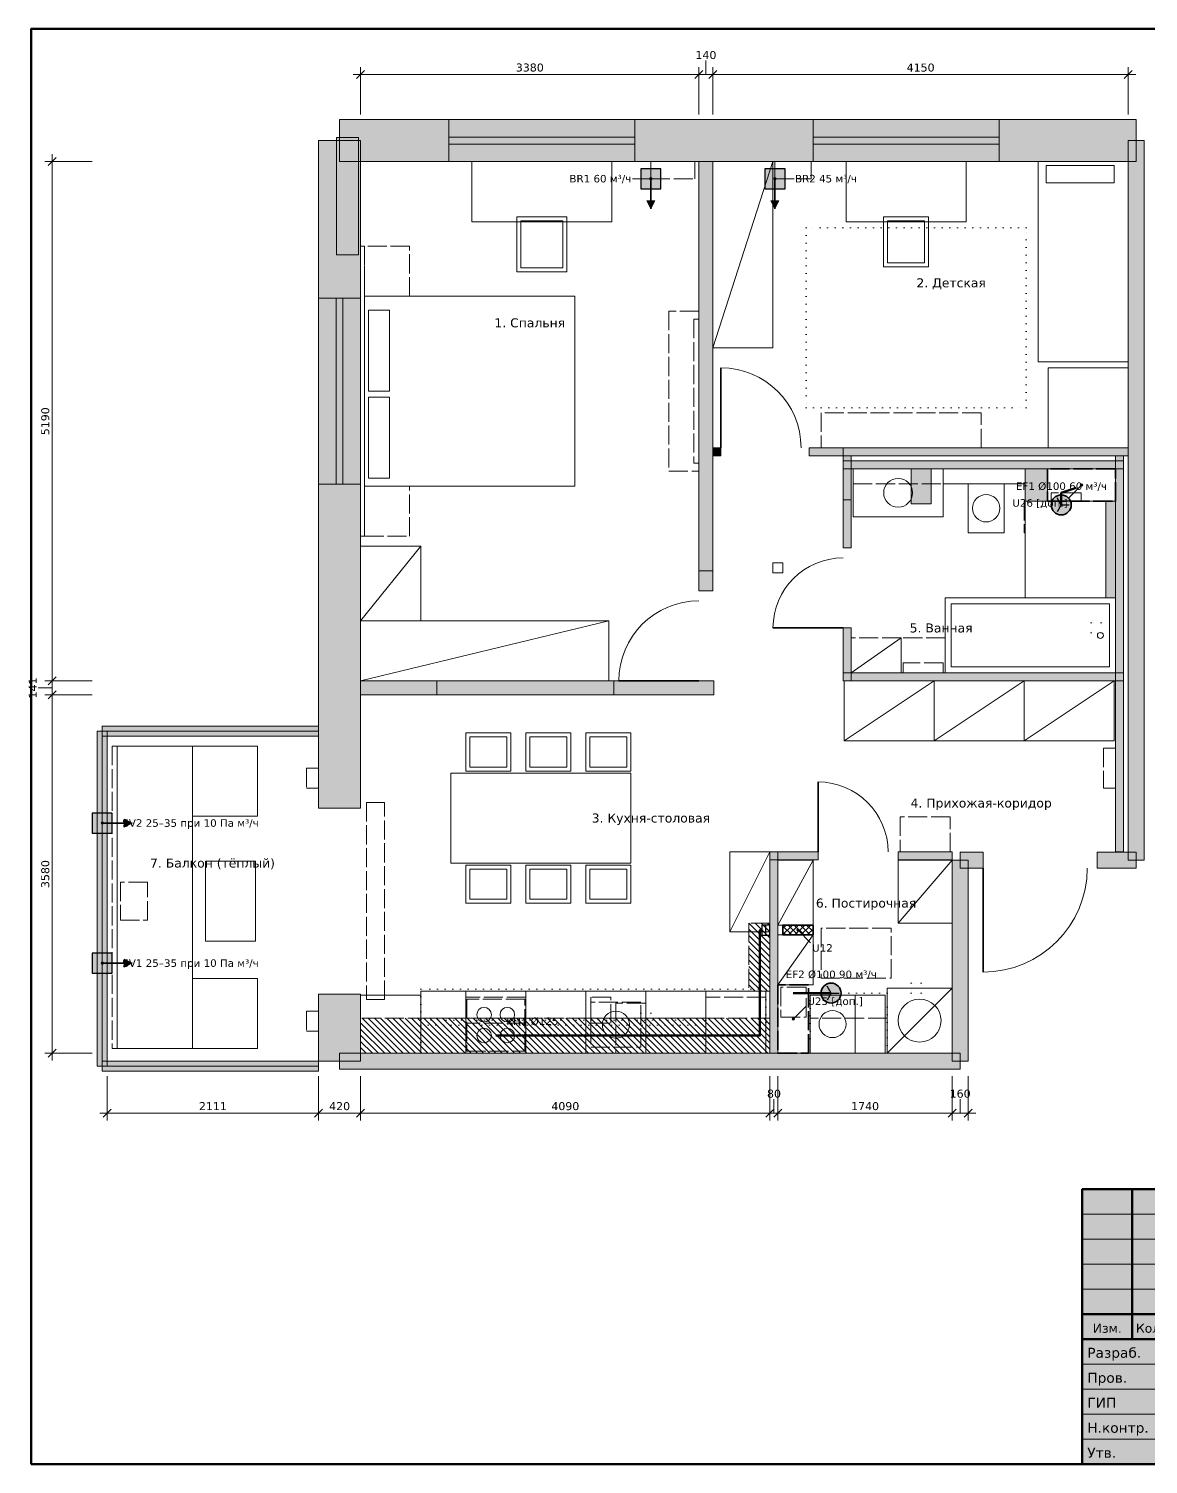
# Model space of a CAD drawing. Header units: millimetres. Extents: x 974 to 20750, y 51 to 14600.
# Drawn here: x 974 to 12159, y 250 to 14600 of the extents above; entities that cross this region are included whole.
import ezdxf
from ezdxf.enums import TextEntityAlignment as Align

# ---------------------------------------------------------------- set-up
doc = ezdxf.new("R2010")
doc.units = ezdxf.units.MM
doc.linetypes.add('DASHED', pattern=[1.524, 1.27, -0.254])
doc.linetypes.add('DOT', pattern=[0.508, 0, -0.508])
for name, color, linetype in [('AR-NEW', 5, 'CONTINUOUS'), ('AR-WALLS', 7, 'CONTINUOUS'), ('DIM', 7, 'CONTINUOUS'), ('FRAME', 7, 'CONTINUOUS'), ('FURN', 8, 'CONTINUOUS'), ('OV', 3, 'CONTINUOUS'), ('TEXT', 7, 'CONTINUOUS')]:
    doc.layers.add(name, color=color, linetype=linetype)
doc.styles.add('GOST', font='DejaVuSans.ttf')

msp = doc.modelspace()

# ---------------------------------------------------------------- hatches: boundary and pattern name
at = {"layer": 'AR-NEW', "true_color": 0xc4c4c4}
h = msp.add_hatch(color=7, dxfattribs=at)
h.dxf.hatch_style = 1
h.paths.add_polyline_path([(7810, 10331), (7810, 10411), (7890, 10411), (7890, 10331), (7810, 10331)])
h = msp.add_hatch(color=7, dxfattribs=at)
h.dxf.hatch_style = 1
h.paths.add_polyline_path([(9110, 10411), (9110, 10331), (8770, 10331), (8770, 10411), (9110, 10411)])
at = {"layer": 'AR-NEW', "true_color": 0xd4d4d4}
h = msp.add_hatch(color=7, dxfattribs=at)
h.dxf.hatch_style = 1
h.paths.add_polyline_path([(9990, 9851), (9990, 10201), (9791, 10201), (9791, 9851), (9990, 9851)])
h = msp.add_hatch(color=7, dxfattribs=at)
h.dxf.hatch_style = 1
h.paths.add_polyline_path([(11153, 9876), (11153, 10201), (10931, 10201), (10931, 9876), (11153, 9876)])
at = {"layer": 'AR-NEW', "true_color": 0xc4c4c4}
h = msp.add_hatch(color=7, dxfattribs=at)
h.dxf.hatch_style = 1
h.paths.add_polyline_path([(9190, 9410), (9190, 9891), (9110, 9891), (9110, 9410), (9190, 9410)])
at = {"layer": 'AR-NEW', "true_color": 0xd4d4d4}
h = msp.add_hatch(color=7, dxfattribs=at)
h.dxf.hatch_style = 1
h.paths.add_polyline_path([(11831, 8910), (11831, 9876), (11736, 9876), (11736, 8910), (11831, 8910)])
at = {"layer": 'AR-NEW', "true_color": 0xc4c4c4}
h = msp.add_hatch(color=7, dxfattribs=at)
h.dxf.hatch_style = 1
h.paths.add_polyline_path([(7810, 8981), (7810, 9180), (7670, 9180), (7670, 8981), (7810, 8981)])
h = msp.add_hatch(color=7, dxfattribs=at)
h.dxf.hatch_style = 1
h.paths.add_polyline_path([(6820, 7941), (6820, 8081), (5050, 8081), (5050, 7941), (6820, 7941)])
h = msp.add_hatch(color=7, dxfattribs=at)
h.dxf.hatch_style = 1
h.paths.add_polyline_path([(10200, 6291), (10200, 6371), (9660, 6371), (9660, 6291), (10200, 6291)])
at = {"layer": 'AR-WALLS', "true_color": 0x9a9a9a}
h = msp.add_hatch(color=7, dxfattribs=at)
h.dxf.hatch_style = 1
h.paths.add_polyline_path([(4080, 13691), (5170, 13691), (5170, 13271), (4080, 13271), (4080, 13691)])
at = {"layer": 'AR-WALLS', "true_color": 0xffffff}
h = msp.add_hatch(color=7, dxfattribs=at)
h.dxf.hatch_style = 1
h.paths.add_polyline_path([(5170, 13271), (7030, 13271), (7030, 13691), (5170, 13691)])
at = {"layer": 'AR-WALLS', "true_color": 0x9a9a9a}
h = msp.add_hatch(color=7, dxfattribs=at)
h.dxf.hatch_style = 1
h.paths.add_polyline_path([(7030, 13271), (7030, 13691), (8810, 13691), (8810, 13271), (7030, 13271)])
at = {"layer": 'AR-WALLS', "true_color": 0xffffff}
h = msp.add_hatch(color=7, dxfattribs=at)
h.dxf.hatch_style = 1
h.paths.add_polyline_path([(8810, 13271), (10671, 13271), (10671, 13691), (8810, 13691)])
at = {"layer": 'AR-WALLS', "true_color": 0x9a9a9a}
h = msp.add_hatch(color=7, dxfattribs=at)
h.dxf.hatch_style = 1
h.paths.add_polyline_path([(12040, 13271), (10671, 13271), (10671, 13691), (12040, 13691), (12040, 13271)])
h = msp.add_hatch(color=7, dxfattribs=at)
h.dxf.hatch_style = 1
h.paths.add_polyline_path([(4269, 12341), (4269, 13511), (4050, 13511), (4050, 12341), (4269, 12341)])
h = msp.add_hatch(color=7, dxfattribs=at)
h.dxf.hatch_style = 1
h.paths.add_polyline_path([(4290, 13481), (4290, 11906), (3870, 11906), (3870, 13481), (4290, 13481)])
h = msp.add_hatch(color=7, dxfattribs=at)
h.dxf.hatch_style = 1
h.paths.add_polyline_path([(12120, 6290), (12120, 13481), (11960, 13481), (11960, 6290), (12120, 6290)])
h = msp.add_hatch(color=7, dxfattribs=at)
h.dxf.hatch_style = 1
h.paths.add_polyline_path([(7670, 13271), (7810, 13271), (7810, 9180), (7670, 9180), (7670, 13271)])
at = {"layer": 'AR-WALLS', "true_color": 0xffffff}
h = msp.add_hatch(color=7, dxfattribs=at)
h.dxf.hatch_style = 1
h.paths.add_polyline_path([(3870, 10046), (4290, 10046), (4290, 11906), (3870, 11906)])
at = {"layer": 'AR-WALLS', "true_color": 0x9a9a9a}
h = msp.add_hatch(color=7, dxfattribs=at)
h.dxf.hatch_style = 1
h.paths.add_polyline_path([(11960, 10330), (11960, 10410), (9110, 10410), (9110, 10330), (11960, 10330)])
h = msp.add_hatch(color=7, dxfattribs=at)
h.dxf.hatch_style = 1
h.paths.add_polyline_path([(9190, 10330), (9190, 9891), (9110, 9891), (9110, 10330), (9190, 10330)])
h = msp.add_hatch(color=7, dxfattribs=at)
h.dxf.hatch_style = 1
h.paths.add_polyline_path([(11911, 10201), (11911, 10281), (9110, 10281), (9110, 10201), (11911, 10201)])
h = msp.add_hatch(color=7, dxfattribs=at)
h.dxf.hatch_style = 1
h.paths.add_polyline_path([(11911, 6371), (11911, 10330), (11831, 10330), (11831, 6371), (11911, 6371)])
h = msp.add_hatch(color=7, dxfattribs=at)
h.dxf.hatch_style = 1
h.paths.add_polyline_path([(3870, 10046), (4290, 10046), (4290, 6810), (3870, 6810), (3870, 10046)])
h = msp.add_hatch(color=7, dxfattribs=at)
h.dxf.hatch_style = 1
h.paths.add_polyline_path([(9110, 8081), (9110, 8610), (9190, 8610), (9190, 8081), (9110, 8081)])
h = msp.add_hatch(color=7, dxfattribs=at)
h.dxf.hatch_style = 1
h.paths.add_polyline_path([(4290, 7940), (4290, 8080), (5050, 8080), (5050, 7940), (4290, 7940)])
h = msp.add_hatch(color=7, dxfattribs=at)
h.dxf.hatch_style = 1
h.paths.add_polyline_path([(7820, 8080), (7820, 7940), (6820, 7940), (6820, 8080), (7820, 8080)])
h = msp.add_hatch(color=7, dxfattribs=at)
h.dxf.hatch_style = 1
h.paths.add_polyline_path([(11911, 8081), (11911, 8161), (9110, 8161), (9110, 8081), (11911, 8081)])
at = {"layer": 'AR-WALLS', "true_color": 0xffffff}
h = msp.add_hatch(color=7, dxfattribs=at)
h.dxf.hatch_style = 1
h.paths.add_polyline_path([(1709, 7528), (3870, 7528), (3870, 7628), (1709, 7628)])
h = msp.add_hatch(color=7, dxfattribs=at)
h.dxf.hatch_style = 1
h.paths.add_polyline_path([(1659, 4230), (1759, 4230), (1759, 7578), (1659, 7578)])
at = {"layer": 'AR-WALLS', "true_color": 0x9a9a9a}
h = msp.add_hatch(color=7, dxfattribs=at)
h.dxf.hatch_style = 1
h.paths.add_polyline_path([(8460, 4360), (8460, 6371), (8380, 6371), (8380, 4360), (8460, 4360)])
h = msp.add_hatch(color=7, dxfattribs=at)
h.dxf.hatch_style = 1
h.paths.add_polyline_path([(8380, 6371), (8860, 6371), (8860, 6291), (8380, 6291), (8380, 6371)])
h = msp.add_hatch(color=7, dxfattribs=at)
h.dxf.hatch_style = 1
h.paths.add_polyline_path([(10280, 6210), (10280, 6370), (10510, 6370), (10510, 6210), (10280, 6210)])
h = msp.add_hatch(color=7, dxfattribs=at)
h.dxf.hatch_style = 1
h.paths.add_polyline_path([(12040, 6370), (12040, 6210), (11650, 6210), (11650, 6370), (12040, 6370)])
h = msp.add_hatch(color=7, dxfattribs=at)
h.dxf.hatch_style = 1
h.paths.add_polyline_path([(10360, 4280), (10360, 6290), (10200, 6290), (10200, 4280), (10360, 4280)])
h = msp.add_hatch(color=7, dxfattribs=at)
h.dxf.hatch_style = 1
h.paths.add_polyline_path([(3870, 4280), (3870, 4950), (4290, 4950), (4290, 4280), (3870, 4280)])
h = msp.add_hatch(color=7, dxfattribs=at)
h.dxf.hatch_style = 1
h.paths.add_polyline_path([(10280, 4200), (10280, 4360), (4080, 4360), (4080, 4200), (10280, 4200)])
at = {"layer": 'AR-WALLS', "true_color": 0xffffff}
h = msp.add_hatch(color=7, dxfattribs=at)
h.dxf.hatch_style = 1
h.paths.add_polyline_path([(1709, 4180), (3870, 4180), (3870, 4280), (1709, 4280)])
at = {"layer": 'FRAME', "true_color": 0xffffff}
h = msp.add_hatch(color=7, dxfattribs=at)
h.dxf.hatch_style = 1
h.paths.add_polyline_path([(11500, 250), (20750, 250), (20750, 3000), (11500, 3000)])
at = {"layer": 'OV', "true_color": 0xd6eaf8}
h = msp.add_hatch(color=7, dxfattribs=at)
h.dxf.hatch_style = 1
h.paths.add_polyline_path([(7090, 13001), (7290, 13001), (7290, 13201), (7090, 13201)])
h = msp.add_hatch(color=7, dxfattribs=at)
h.dxf.hatch_style = 1
h.paths.add_polyline_path([(8330, 13001), (8530, 13001), (8530, 13201), (8330, 13201)])
at = {"layer": 'OV', "true_color": 0x2471a3}
h = msp.add_hatch(color=7, dxfattribs=at)
h.dxf.hatch_style = 1
h.paths.add_polyline_path([(7190, 12801), (7230, 12881), (7150, 12881)])
h = msp.add_hatch(color=7, dxfattribs=at)
h.dxf.hatch_style = 1
h.paths.add_polyline_path([(8430, 12801), (8470, 12881), (8390, 12881)])
at = {"layer": 'OV', "true_color": 0xffffff}
h = msp.add_hatch(color=7, dxfattribs=at)
h.dxf.hatch_style = 1
edge = h.paths.add_edge_path()
edge.add_arc((11290, 9840), 100, 0, 360)
at = {"layer": 'OV', "true_color": 0xd6eaf8}
h = msp.add_hatch(color=7, dxfattribs=at)
h.dxf.hatch_style = 1
h.paths.add_polyline_path([(1609, 6560), (1809, 6560), (1809, 6760), (1609, 6760)])
at = {"layer": 'OV', "true_color": 0x2471a3}
h = msp.add_hatch(color=7, dxfattribs=at)
h.dxf.hatch_style = 1
h.paths.add_polyline_path([(2009, 6660), (1929, 6700), (1929, 6620)])
at = {"layer": 'OV', "true_color": 0xd9b48f}
h = msp.add_hatch(dxfattribs=at)
h.set_pattern_fill('ANSI31', scale=13.75, angle=90)
h.paths.add_polyline_path([(8170, 4980), (8380, 4980), (8380, 5660), (8170, 5660)])
at = {"layer": 'OV', "true_color": 0xe67e22}
h = msp.add_hatch(dxfattribs=at)
h.set_pattern_fill('LINE', scale=13.75, angle=90)
h.paths.add_polyline_path([(8300, 5540), (8380, 5540), (8380, 5640), (8300, 5640)])
h = msp.add_hatch(dxfattribs=at)
h.set_pattern_fill('ANSI37', scale=13.75)
h.paths.add_polyline_path([(8510, 5541), (8810, 5541), (8810, 5640), (8510, 5640)])
at = {"layer": 'OV', "true_color": 0xd6eaf8}
h = msp.add_hatch(color=7, dxfattribs=at)
h.dxf.hatch_style = 1
h.paths.add_polyline_path([(1609, 5160), (1809, 5160), (1809, 5360), (1609, 5360)])
at = {"layer": 'OV', "true_color": 0x2471a3}
h = msp.add_hatch(color=7, dxfattribs=at)
h.dxf.hatch_style = 1
h.paths.add_polyline_path([(2009, 5260), (1929, 5300), (1929, 5220)])
at = {"layer": 'OV', "true_color": 0xffffff}
h = msp.add_hatch(color=7, dxfattribs=at)
h.dxf.hatch_style = 1
edge = h.paths.add_edge_path()
edge.add_arc((8990, 4960), 100, 0, 360)
at = {"layer": 'OV', "true_color": 0xd9b48f}
h = msp.add_hatch(dxfattribs=at)
h.set_pattern_fill('ANSI31', scale=13.75, angle=90)
h.paths.add_polyline_path([(4290, 4360), (8380, 4360), (8380, 4710), (4290, 4710)])
at = {"layer": 'TEXT', "true_color": 0x2471a3}
h = msp.add_hatch(color=7, dxfattribs=at)
h.dxf.hatch_style = 1
edge = h.paths.add_edge_path()
edge.add_arc((7190, 13101), 12.5, 0, 360)
h = msp.add_hatch(color=7, dxfattribs=at)
h.dxf.hatch_style = 1
edge = h.paths.add_edge_path()
edge.add_arc((8430, 13101), 12.5, 0, 360)
at = {"layer": 'TEXT', "true_color": 0xe67e22}
h = msp.add_hatch(color=7, dxfattribs=at)
h.dxf.hatch_style = 1
edge = h.paths.add_edge_path()
edge.add_arc((11492, 10038.5), 12.5, 0, 360)
at = {"layer": 'TEXT', "true_color": 0x2471a3}
h = msp.add_hatch(color=7, dxfattribs=at)
h.dxf.hatch_style = 1
edge = h.paths.add_edge_path()
edge.add_arc((1709, 6660), 12.5, 0, 360)
at = {"layer": 'TEXT', "true_color": 0xe67e22}
h = msp.add_hatch(color=7, dxfattribs=at)
h.dxf.hatch_style = 1
edge = h.paths.add_edge_path()
edge.add_arc((8660, 5590.5), 12.5, 0, 360)
at = {"layer": 'TEXT', "true_color": 0x2471a3}
h = msp.add_hatch(color=7, dxfattribs=at)
h.dxf.hatch_style = 1
edge = h.paths.add_edge_path()
edge.add_arc((1709, 5260), 12.5, 0, 360)
at = {"layer": 'TEXT', "true_color": 0xe67e22}
h = msp.add_hatch(color=7, dxfattribs=at)
h.dxf.hatch_style = 1
edge = h.paths.add_edge_path()
edge.add_arc((8612.5, 4700.5), 12.5, 0, 360)

# ---------------------------------------------------------------- linework, layer by layer
at = {"layer": 'AR-NEW', "lineweight": 15, "true_color": 0x7f7f7f}
for points in [[(7810, 10331), (7810, 10411), (7890, 10411), (7890, 10331), (7810, 10331)], [(9110, 10411), (9110, 10331), (8770, 10331), (8770, 10411), (9110, 10411)], [(9190, 9410), (9190, 9891), (9110, 9891), (9110, 9410), (9190, 9410)], [(7810, 8981), (7810, 9180), (7670, 9180), (7670, 8981), (7810, 8981)], [(6820, 7941), (6820, 8081), (5050, 8081), (5050, 7941), (6820, 7941)], [(10200, 6291), (10200, 6371), (9660, 6371), (9660, 6291), (10200, 6291)]]:
    msp.add_lwpolyline(points, close=True, dxfattribs=at)
at = {"layer": 'AR-NEW', "lineweight": 13, "true_color": 0x8f8f8f}
for points in [[(9990, 9851), (9990, 10201), (9791, 10201), (9791, 9851), (9990, 9851)], [(11153, 9876), (11153, 10201), (10931, 10201), (10931, 9876), (11153, 9876)], [(11831, 8910), (11831, 9876), (11736, 9876), (11736, 8910), (11831, 8910)]]:
    msp.add_lwpolyline(points, close=True, dxfattribs=at)
at = {"layer": 'AR-WALLS', "lineweight": 15, "true_color": 0x7f7f7f}
for points in [[(4080, 13691), (5170, 13691), (5170, 13271), (4080, 13271), (4080, 13691)], [(7030, 13271), (7030, 13691), (8810, 13691), (8810, 13271), (7030, 13271)], [(12040, 13271), (10671, 13271), (10671, 13691), (12040, 13691), (12040, 13271)], [(4269, 12341), (4269, 13511), (4050, 13511), (4050, 12341), (4269, 12341)], [(4290, 13481), (4290, 11906), (3870, 11906), (3870, 13481), (4290, 13481)], [(12120, 6290), (12120, 13481), (11960, 13481), (11960, 6290), (12120, 6290)], [(7670, 13271), (7810, 13271), (7810, 9180), (7670, 9180), (7670, 13271)], [(11960, 10330), (11960, 10410), (9110, 10410), (9110, 10330), (11960, 10330)], [(9190, 10330), (9190, 9891), (9110, 9891), (9110, 10330), (9190, 10330)], [(11911, 10201), (11911, 10281), (9110, 10281), (9110, 10201), (11911, 10201)], [(11911, 6371), (11911, 10330), (11831, 10330), (11831, 6371), (11911, 6371)], [(3870, 10046), (4290, 10046), (4290, 6810), (3870, 6810), (3870, 10046)], [(9110, 8081), (9110, 8610), (9190, 8610), (9190, 8081), (9110, 8081)], [(4290, 7940), (4290, 8080), (5050, 8080), (5050, 7940), (4290, 7940)], [(7820, 8080), (7820, 7940), (6820, 7940), (6820, 8080), (7820, 8080)], [(11911, 8081), (11911, 8161), (9110, 8161), (9110, 8081), (11911, 8081)], [(8460, 4360), (8460, 6371), (8380, 6371), (8380, 4360), (8460, 4360)], [(8380, 6371), (8860, 6371), (8860, 6291), (8380, 6291), (8380, 6371)], [(10280, 6210), (10280, 6370), (10510, 6370), (10510, 6210), (10280, 6210)], [(12040, 6370), (12040, 6210), (11650, 6210), (11650, 6370), (12040, 6370)], [(10360, 4280), (10360, 6290), (10200, 6290), (10200, 4280), (10360, 4280)], [(3870, 4280), (3870, 4950), (4290, 4950), (4290, 4280), (3870, 4280)], [(10280, 4200), (10280, 4360), (4080, 4360), (4080, 4200), (10280, 4200)]]:
    msp.add_lwpolyline(points, close=True, dxfattribs=at)
at = {"layer": 'AR-WALLS', "lineweight": 20, "true_color": 0x9a9a9a}
for points in [[(5170, 13271), (7030, 13271), (7030, 13691), (5170, 13691)], [(8810, 13271), (10671, 13271), (10671, 13691), (8810, 13691)], [(3870, 10046), (4290, 10046), (4290, 11906), (3870, 11906)], [(1709, 7528), (3870, 7528), (3870, 7628), (1709, 7628)], [(1659, 4230), (1759, 4230), (1759, 7578), (1659, 7578)], [(1709, 4180), (3870, 4180), (3870, 4280), (1709, 4280)]]:
    msp.add_lwpolyline(points, close=True, dxfattribs=at)
at = {"layer": 'AR-WALLS', "lineweight": 15, "true_color": 0x9a9a9a}
for points in [[(5170, 13514.6), (7030, 13514.6)], [(8810, 13514.6), (10671, 13514.6)], [(5170, 13447.4), (7030, 13447.4)], [(8810, 13447.4), (10671, 13447.4)], [(4046.4, 10046), (4046.4, 11906)], [(4113.6, 10046), (4113.6, 11906)], [(1709, 4230), (1709, 7578)], [(1709, 7578), (3870, 7578)], [(1709, 4230), (3870, 4230)]]:
    msp.add_lwpolyline(points, dxfattribs=at)
at = {"layer": 'AR-WALLS', "lineweight": 35, "true_color": 0x9a9a9a}
for points in [[(7890, 10411), (7890, 11211)], [(9110, 8610), (8410, 8610)], [(7670, 8081), (6870, 8081)], [(8860, 6371), (8860, 7071)], [(10510, 6210), (10510, 5170)]]:
    msp.add_lwpolyline(points, dxfattribs=at)
at = {"layer": 'AR-WALLS', "lineweight": 15, "true_color": 0x9a9a9a}
for centre, radius, start, end in [((7890, 10411), 800, 0, 90), ((9110, 8610), 700, 90, 180), ((7670, 8081), 800, 90, 180), ((8860, 6371), 700, 0, 90), ((10510, 6210), 1040, 270, 360)]:
    msp.add_arc(centre, radius, start, end, dxfattribs=at)
at = {"layer": 'DIM', "color": 7, "lineweight": 15}
for points in [[(4290, 13742), (4290, 14217)], [(7670, 13742), (7670, 14217)], [(7810, 13742), (7810, 14217)], [(11960, 13742), (11960, 14217)], [(4215, 14142), (12035, 14142)], [(1209, 4285), (1209, 13346)], [(1609, 13271), (1134, 13271)], [(1609, 8081), (1134, 8081)], [(1609, 7940), (1134, 7940)], [(1609, 4360), (1134, 4360)], [(1759, 4130), (1759, 3685)], [(3870, 4130), (3870, 3685)], [(4290, 4130), (4290, 3685)], [(8380, 4130), (8380, 3685)], [(8460, 4130), (8460, 3685)], [(10200, 4130), (10200, 3685)], [(10360, 4130), (10360, 3685)], [(1684, 3760), (10435, 3760)]]:
    msp.add_lwpolyline(points, dxfattribs=at)
at = {"layer": 'DIM', "color": 7, "lineweight": 13}
for points in [[(7740, 14142), (7740, 14282)], [(1209, 8010.5), (1069, 8010.5)], [(8420, 3760), (8420, 3900)], [(10280, 3760), (10280, 3900)]]:
    msp.add_lwpolyline(points, dxfattribs=at)
at = {"layer": 'DIM', "color": 7, "lineweight": 35}
for points in [[(4250, 14102), (4330, 14182)], [(7630, 14102), (7710, 14182)], [(7770, 14102), (7850, 14182)], [(11920, 14102), (12000, 14182)], [(1169, 13231), (1249, 13311)], [(1169, 8041), (1249, 8121)], [(1169, 7900), (1249, 7980)], [(1169, 4320), (1249, 4400)], [(1719, 3720), (1799, 3800)], [(3830, 3720), (3910, 3800)], [(4250, 3720), (4330, 3800)], [(8340, 3720), (8420, 3800)], [(8420, 3720), (8500, 3800)], [(10160, 3720), (10240, 3800)], [(10320, 3720), (10400, 3800)]]:
    msp.add_lwpolyline(points, dxfattribs=at)
at = {"layer": 'FRAME', "color": 7, "lineweight": 50}
for points in [[(1000, 250), (20750, 250), (20750, 14600), (1000, 14600)], [(11500, 250), (20750, 250), (20750, 3000), (11500, 3000)]]:
    msp.add_lwpolyline(points, close=True, dxfattribs=at)
for points in [[(12000, 1500), (12000, 3000)], [(11500, 1750), (14750, 1750)], [(11500, 1500), (14750, 1500)]]:
    msp.add_lwpolyline(points, dxfattribs=at)
at = {"layer": 'FRAME', "color": 7, "lineweight": 20}
for points in [[(11500, 2750), (14750, 2750)], [(11500, 2500), (14750, 2500)], [(11500, 2250), (14750, 2250)], [(11500, 2000), (14750, 2000)], [(11500, 1250), (14750, 1250)], [(11500, 1000), (14750, 1000)], [(11500, 750), (14750, 750)], [(11500, 500), (14750, 500)]]:
    msp.add_lwpolyline(points, dxfattribs=at)
at = {"layer": 'FURN', "lineweight": 15, "true_color": 0xb8b8b8}
for points in [[(5400, 12671), (6800, 12671), (6800, 13271), (5400, 13271)], [(7810, 11411), (8410, 11411), (8410, 13271), (7810, 13271)], [(9140, 12671), (10340, 12671), (10340, 13271), (9140, 13271)], [(11060, 11271), (11960, 11271), (11960, 13271), (11060, 13271)], [(5850, 12171), (6350, 12171), (6350, 12721), (5850, 12721)], [(9515, 12221), (9965, 12221), (9965, 12721), (9515, 12721)], [(4330, 10026), (6430, 10026), (6430, 11926), (4330, 11926)], [(11160, 10411), (11960, 10411), (11960, 11211), (11160, 11211)], [(9210, 9721), (10110, 9721), (10110, 10201), (9210, 10201)], [(10110, 10051), (10931, 10051), (10931, 10201), (10110, 10201)], [(10360, 9561), (10720, 9561), (10720, 10051), (10360, 10051)], [(10931, 8910), (11736, 8910), (11736, 9876), (10931, 9876)], [(11736, 8910), (11831, 8910), (11831, 9876), (11736, 9876)], [(4290, 8681), (4890, 8681), (4890, 9426), (4290, 9426)], [(10131, 8160), (11831, 8160), (11831, 8910), (10131, 8910)], [(4290, 8081), (6770, 8081), (6770, 8681), (4290, 8681)], [(9120, 7481), (10020, 7481), (10020, 8081), (9120, 8081)], [(10020, 7481), (10920, 7481), (10920, 8081), (10020, 8081)], [(10920, 7481), (11820, 7481), (11820, 8081), (10920, 8081)], [(5340, 7180), (5790, 7180), (5790, 7560), (5340, 7560)], [(5940, 7180), (6390, 7180), (6390, 7560), (5940, 7560)], [(6540, 7180), (6990, 7180), (6990, 7560), (6540, 7560)], [(1859, 4405), (2609, 4405), (2609, 7428), (1859, 7428)], [(2609, 6728), (3259, 6728), (3259, 7428), (2609, 7428)], [(5190, 6260), (6990, 6260), (6990, 7160), (5190, 7160)], [(7980, 5571), (8380, 5571), (8380, 6371), (7980, 6371)], [(2740, 5480), (3240, 5480), (3240, 6280), (2740, 6280)], [(5340, 5860), (5790, 5860), (5790, 6240), (5340, 6240)], [(5940, 5860), (6390, 5860), (6390, 6240), (5940, 6240)], [(6540, 5860), (6990, 5860), (6990, 6240), (6540, 6240)], [(8460, 5640), (8810, 5640), (8810, 6290), (8460, 6290)], [(9660, 5660), (10200, 5660), (10200, 6290), (9660, 6290)], [(8460, 5041), (8810, 5041), (8810, 5541), (8460, 5541)], [(2609, 4405), (3259, 4405), (3259, 5105), (2609, 5105)], [(4290, 4360), (4890, 4360), (4890, 4940), (4290, 4940)], [(4890, 4360), (5340, 4360), (5340, 4980), (4890, 4980)], [(5340, 4360), (5940, 4360), (5940, 4980), (5340, 4980)], [(5940, 4360), (6540, 4360), (6540, 4980), (5940, 4980)], [(6540, 4360), (7140, 4360), (7140, 4980), (6540, 4980)], [(7140, 4360), (7740, 4360), (7740, 4980), (7140, 4980)], [(7740, 4360), (8340, 4360), (8340, 4980), (7740, 4980)], [(8340, 4360), (8380, 4360), (8380, 4980), (8340, 4980)], [(8780, 4360), (9230, 4360), (9230, 4940), (8780, 4940)], [(9230, 4360), (9530, 4360), (9530, 4940), (9230, 4940)], [(9550, 4360), (10200, 4360), (10200, 5010), (9550, 5010)]]:
    msp.add_lwpolyline(points, close=True, dxfattribs=at)
at = {"layer": 'FURN', "linetype": 'DASHED', "lineweight": 15, "ltscale": 150, "true_color": 0xb8b8b8}
for points in [[(7190, 13101), (7630, 13101), (7630, 13271), (7190, 13271)], [(8430, 13101), (8790, 13101), (8790, 13271), (8430, 13271)], [(4290, 9526), (4330, 9526), (4330, 12426), (4290, 12426)], [(4330, 11926), (4780, 11926), (4780, 12426), (4330, 12426)], [(7370, 10176), (7670, 10176), (7670, 11776), (7370, 11776)], [(7620, 10256), (7670, 10256), (7670, 11696), (7620, 11696)], [(8890, 10411), (10490, 10411), (10490, 10761), (8890, 10761)], [(9210, 10051), (10110, 10051), (10110, 10201), (9210, 10201)], [(4330, 9526), (4780, 9526), (4780, 10026), (4330, 10026)], [(11190, 9880), (11490, 9880), (11490, 9960), (11190, 9960)], [(10921, 9561), (10931, 9561), (10931, 9876), (10921, 9876)], [(8410, 9160), (8510, 9160), (8510, 9260), (8410, 9260)], [(9190, 8160), (9690, 8160), (9690, 8510), (9190, 8510)], [(9690, 8160), (10131, 8160), (10131, 8510), (9690, 8510)], [(9710, 8160), (10110, 8160), (10110, 8260), (9710, 8260)], [(1809, 4405), (1859, 4405), (1859, 7428), (1809, 7428)], [(11711, 7010), (11831, 7010), (11831, 7410), (11711, 7410)], [(3750, 7010), (3870, 7010), (3870, 7210), (3750, 7210)], [(4350, 4895), (4530, 4895), (4530, 6866), (4350, 6866)], [(9680, 6371), (10180, 6371), (10180, 6721), (9680, 6721)], [(1890, 5690), (2160, 5690), (2160, 6070), (1890, 6070)], [(8890, 5110), (9590, 5110), (9590, 5610), (8890, 5610)], [(5340, 4360), (5940, 4360), (5940, 4920), (5340, 4920)], [(5350, 4380), (5930, 4380), (5930, 4900), (5350, 4900)], [(6590, 4660), (6790, 4660), (6790, 4920), (6590, 4920)], [(7740, 4360), (8340, 4360), (8340, 4920), (7740, 4920)], [(8490, 4720), (8740, 4720), (8740, 5020), (8490, 5020)], [(9550, 4360), (10200, 4360), (10200, 5010), (9550, 5010)], [(3750, 4580), (3870, 4580), (3870, 4780), (3750, 4780)], [(6590, 4420), (7090, 4420), (7090, 4870), (6590, 4870)], [(6840, 4360), (7140, 4360), (7140, 4860), (6840, 4860)], [(4890, 4360), (5340, 4360), (5340, 4710), (4890, 4710)], [(5340, 4360), (5940, 4360), (5940, 4710), (5340, 4710)], [(5340, 4360), (5940, 4360), (5940, 4660), (5340, 4660)], [(5940, 4360), (6540, 4360), (6540, 4710), (5940, 4710)], [(6540, 4360), (7140, 4360), (7140, 4710), (6540, 4710)], [(7140, 4360), (7740, 4360), (7740, 4710), (7140, 4710)], [(8780, 4360), (9550, 4360), (9550, 4710), (8780, 4710)]]:
    msp.add_lwpolyline(points, close=True, dxfattribs=at)
at = {"layer": 'FURN', "lineweight": 13, "true_color": 0xb8b8b8}
for points in [[(7810, 11411), (8410, 13271)], [(4290, 8681), (4890, 9426)], [(4290, 8081), (6770, 8681)], [(9190, 8160), (9690, 8510)], [(9120, 7481), (10020, 8081)], [(10020, 7481), (10920, 8081)], [(10920, 7481), (11820, 8081)], [(7980, 5571), (8380, 6371)], [(8460, 5640), (8810, 6290)], [(9660, 5660), (10200, 6290)], [(8460, 5041), (8810, 5541)], [(9550, 4360), (10200, 5010)]]:
    msp.add_lwpolyline(points, dxfattribs=at)
for points in [[(11140, 13061), (11820, 13061), (11820, 13231), (11140, 13231)], [(5890, 12211), (6310, 12211), (6310, 12681), (5890, 12681)], [(9555, 12261), (9925, 12261), (9925, 12681), (9555, 12681)], [(4370, 10976), (4580, 10976), (4580, 11786), (4370, 11786)], [(4370, 10106), (4580, 10106), (4580, 10916), (4370, 10916)], [(10191, 8220), (11771, 8220), (11771, 8850), (10191, 8850)], [(5380, 7220), (5750, 7220), (5750, 7520), (5380, 7520)], [(5980, 7220), (6350, 7220), (6350, 7520), (5980, 7520)], [(6580, 7220), (6950, 7220), (6950, 7520), (6580, 7520)], [(5380, 5900), (5750, 5900), (5750, 6200), (5380, 6200)], [(5980, 5900), (6350, 5900), (6350, 6200), (5980, 6200)], [(6580, 5900), (6950, 5900), (6950, 6200), (6580, 6200)]]:
    msp.add_lwpolyline(points, close=True, dxfattribs=at)
at = {"layer": 'FURN', "linetype": 'DOT', "lineweight": 15, "ltscale": 150, "true_color": 0xb8b8b8}
for points in [[(8740, 10810), (10940, 10810), (10940, 12610), (8740, 12610)], [(11590, 8560), (11690, 8560), (11690, 8660), (11590, 8660)], [(9790, 4960), (9890, 4960), (9890, 5060), (9790, 5060)], [(4890, 4360), (8340, 4360), (8340, 5000), (4890, 5000)], [(8780, 4360), (9550, 4360), (9550, 4960), (8780, 4960)], [(7090, 4660), (7190, 4660), (7190, 4760), (7090, 4760)], [(4890, 4640), (7740, 4640), (7740, 4690), (4890, 4690)]]:
    msp.add_lwpolyline(points, close=True, dxfattribs=at)
at = {"layer": 'FURN', "lineweight": 13, "true_color": 0xb8b8b8}
for centre, radius in [((9660, 9961), 144), ((10540, 9806), 136.8), ((11681, 8535), 30), ((9875, 4685), 214.5), ((5524, 4744), 72.8), ((5756, 4744), 72.8), ((6840, 4645), 135), ((9005, 4650), 135), ((5524, 4536), 72.8), ((5756, 4536), 72.8)]:
    msp.add_circle(centre, radius, dxfattribs=at)
at = {"layer": 'OV', "lineweight": 30, "true_color": 0x2471a3}
for points in [[(7090, 13001), (7290, 13001), (7290, 13201), (7090, 13201)], [(8330, 13001), (8530, 13001), (8530, 13201), (8330, 13201)], [(1609, 6560), (1809, 6560), (1809, 6760), (1609, 6760)], [(1609, 5160), (1809, 5160), (1809, 5360), (1609, 5360)]]:
    msp.add_lwpolyline(points, close=True, dxfattribs=at)
at = {"layer": 'OV', "lineweight": 35, "true_color": 0x2471a3}
for points in [[(7190, 13101), (7190, 12801)], [(8430, 13101), (8430, 12801)], [(1709, 6660), (2009, 6660)], [(1709, 5260), (2009, 5260)]]:
    msp.add_lwpolyline(points, dxfattribs=at)
at = {"layer": 'OV', "lineweight": 13, "true_color": 0x2471a3}
for points in [[(7190, 12801), (7230, 12881), (7150, 12881)], [(8430, 12801), (8470, 12881), (8390, 12881)], [(2009, 6660), (1929, 6700), (1929, 6620)], [(2009, 5260), (1929, 5300), (1929, 5220)]]:
    msp.add_lwpolyline(points, close=True, dxfattribs=at)
at = {"layer": 'OV', "linetype": 'DASHED', "lineweight": 35, "ltscale": 150, "true_color": 0xe67e22}
for points in [[(11153, 9876), (11831, 9876), (11831, 10201), (11153, 10201)], [(8460, 4360), (8765, 4360), (8765, 5041), (8460, 5041)]]:
    msp.add_lwpolyline(points, close=True, dxfattribs=at)
at = {"layer": 'OV', "lineweight": 30, "true_color": 0xe67e22}
for points in [[(11290, 9840), (11250, 9909.28)], [(11290, 9840), (11250, 9770.72)], [(11290, 9840), (11370, 9840)], [(8990, 4960), (8950, 5029.28)], [(8990, 4960), (8950, 4890.72)], [(8990, 4960), (9070, 4960)]]:
    msp.add_lwpolyline(points, dxfattribs=at)
at = {"layer": 'OV', "lineweight": 60, "true_color": 0xe67e22}
for points in [[(11290, 9840), (11290, 9960), (11440, 10010)], [(5640, 4535), (8280, 4535), (8280, 5590), (8297, 5590)], [(8990, 4960), (8765, 4960), (8610, 4960)]]:
    msp.add_lwpolyline(points, dxfattribs=at)
at = {"layer": 'OV', "lineweight": 25, "true_color": 0xffffff}
for points in [[(11290, 9840), (11290, 9960), (11440, 10010)], [(5640, 4535), (8280, 4535), (8280, 5590), (8297, 5590)], [(8990, 4960), (8765, 4960), (8610, 4960)]]:
    msp.add_lwpolyline(points, dxfattribs=at)
at = {"layer": 'OV', "linetype": 'DASHED', "lineweight": 20, "ltscale": 150, "true_color": 0x8a5a2b}
for points in [[(8170, 4980), (8380, 4980), (8380, 5660), (8170, 5660)], [(4290, 4360), (8380, 4360), (8380, 4710), (4290, 4710)]]:
    msp.add_lwpolyline(points, close=True, dxfattribs=at)
at = {"layer": 'OV', "lineweight": 30, "true_color": 0xe67e22}
msp.add_lwpolyline([(8300, 5540), (8380, 5540), (8380, 5640), (8300, 5640)], close=True, dxfattribs=at)
at = {"layer": 'OV', "lineweight": 35, "true_color": 0xe67e22}
msp.add_lwpolyline([(8510, 5541), (8810, 5541), (8810, 5640), (8510, 5640)], close=True, dxfattribs=at)
for centre in [(11290, 9840), (8990, 4960)]:
    msp.add_circle(centre, 100, dxfattribs=at)
at = {"layer": 'TEXT', "lineweight": 15, "true_color": 0x2471a3}
for points in [[(7190, 13101), (7005, 13101)], [(8430, 13101), (8615, 13101)], [(1709, 6660), (1894, 6660)], [(1709, 5260), (1894, 5260)]]:
    msp.add_lwpolyline(points, dxfattribs=at)
at = {"layer": 'TEXT', "lineweight": 15, "true_color": 0xe67e22}
for points in [[(11492, 10038.5), (11365.58, 9912.08)], [(8660, 5590.5), (8786.42, 5464.08)], [(8612.5, 4700.5), (8738.92, 4826.92)]]:
    msp.add_lwpolyline(points, dxfattribs=at)
at = {"layer": 'TEXT', "lineweight": 13, "true_color": 0x2471a3}
for centre in [(7190, 13101), (8430, 13101), (1709, 6660), (1709, 5260)]:
    msp.add_circle(centre, 12.5, dxfattribs=at)
at = {"layer": 'TEXT', "lineweight": 13, "true_color": 0xe67e22}
for centre in [(11492, 10038.5), (8660, 5590.5), (8612.5, 4700.5)]:
    msp.add_circle(centre, 12.5, dxfattribs=at)

# ---------------------------------------------------------------- texts
at = {"layer": 'DIM', "color": 7, "style": 'GOST'}
for s, p in [('140', (7740, 14297)), ('3380', (5980, 14172)), ('4150', (9885, 14172)), ('80', (8420, 3915)), ('160', (10280, 3915)), ('2111', (2814.5, 3790)), ('420', (4080, 3790)), ('4090', (6335, 3790)), ('1740', (9330, 3790))]:
    msp.add_text(s, height=80, dxfattribs=at).set_placement(p, align=Align.CENTER)
for s, p in [('5190', (1179, 10676)), ('141', (1054, 8010.5)), ('3580', (1179, 6150))]:
    msp.add_text(s, height=80, rotation=90, dxfattribs=at).set_placement(p, align=Align.CENTER)
at = {"layer": 'FRAME', "color": 7, "style": 'GOST'}
for s, p in [('Изм.', (11750, 1565)), ('Кол.уч', (12250, 1565))]:
    msp.add_text(s, height=90, dxfattribs=at).set_placement(p, align=Align.CENTER)
for s, p in [('Разраб.', (11550, 1315)), ('Пров.', (11550, 1065)), ('ГИП', (11550, 815)), ('Н.контр.', (11550, 565)), ('Утв.', (11550, 315))]:
    msp.add_text(s, height=100, dxfattribs=at).set_placement(p)
at = {"layer": 'TEXT', "true_color": 0x2471a3, "style": 'GOST'}
for s, p in [('BR1 60 м³/ч', (6376.06, 13063.5)), ('BR2 45 м³/ч', (8630, 13063.5)), ('SV2 25–35 при 10 Па м³/ч', (1909, 6622.5)), ('SV1 25–35 при 10 Па м³/ч', (1909, 5222.5))]:
    msp.add_text(s, height=75, dxfattribs=at).set_placement(p)
at = {"layer": 'TEXT', "true_color": 0x555555, "style": 'GOST'}
for s, p in [('2. Детская', (10190, 12015)), ('1. Спальня', (5980, 11615)), ('5. Ванная', (10090, 8565)), ('4. Прихожая-коридор', (10490, 6815)), ('3. Кухня-столовая', (7190, 6665)), ('7. Балкон (тёплый)', (2810, 6215)), ('6. Постирочная', (9340, 5815))]:
    msp.add_text(s, height=90, dxfattribs=at).set_placement(p, align=Align.CENTER)
at = {"layer": 'TEXT', "true_color": 0xa04000, "style": 'GOST'}
for s, p in [('EF1 Ø100 60 м³/ч', (10836.95, 9990)), ('EF2 Ø100 90 м³/ч', (8536.95, 5110)), ('KH1 Ø125', (5746.07, 4641.07))]:
    msp.add_text(s, height=75, dxfattribs=at).set_placement(p)
at = {"layer": 'TEXT', "true_color": 0xe67e22, "style": 'GOST'}
for s, p in [('U26 [доп.]', (10801.05, 9822.08)), ('U12', (8801.42, 5374.08)), ('U25 [доп.]', (8753.92, 4841.92))]:
    msp.add_text(s, height=75, dxfattribs=at).set_placement(p)

doc.saveas('drawing.dxf')
